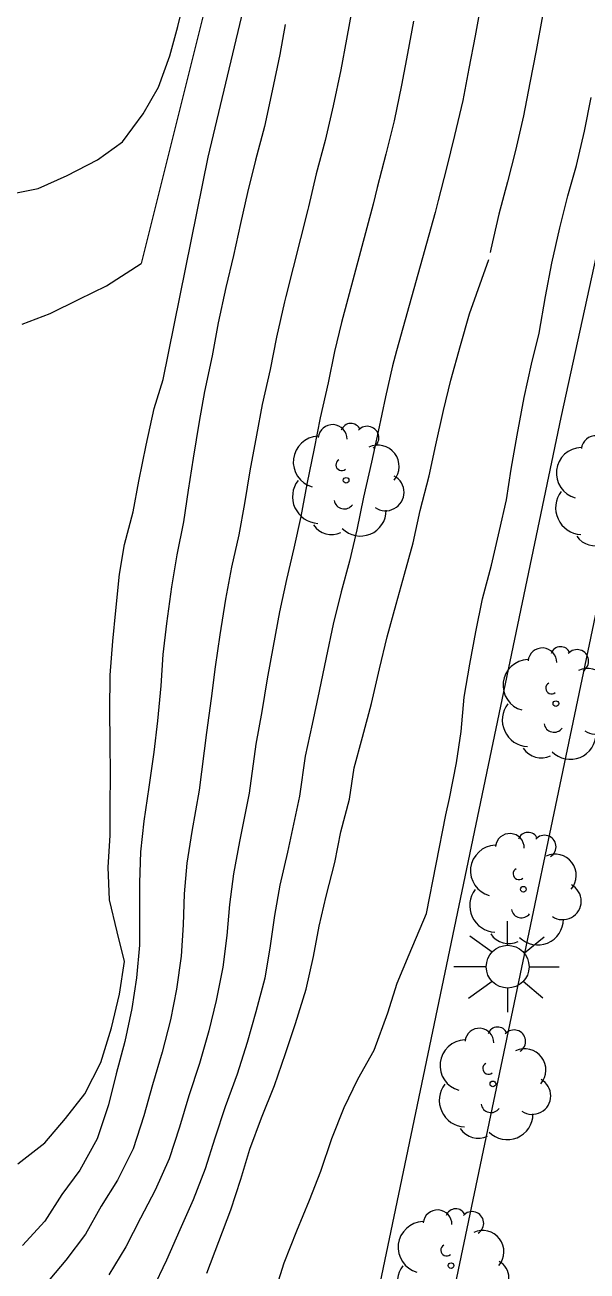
# Model space of a CAD drawing. Header units: metres. Extents: x 523239 to 523998, y 4669208 to 4669802.
# Drawn here: x 523818.16 to 523836.81, y 4669648.35 to 4669689.7 of the extents above; entities that cross this region are included whole.
import ezdxf

# ---------------------------------------------------------------- set-up
doc = ezdxf.new("R2010")
doc.units = ezdxf.units.M
doc.header["$MEASUREMENT"] = 0
for name, color, linetype in [('032011 Curva cada 1 m', 40, 'Continuous'), ('032015 Curva cada 5 m', 34, 'Continuous'), ('072004 Bordillo Acera', 1, 'Continuous'), ('082001 Valla Alambrada', 7, 'ALAMBRADA'), ('082002 Muro Tapia', 6, 'Continuous'), ('101001 Arbol', 3, 'Continuous'), ('141002 Farola pie', 7, 'Continuous')]:
    doc.layers.add(name, color=color, linetype=linetype)
doc.linetypes.add('ALAMBRADA', pattern='A,3,[131,GEOGRAMA.SHX,S=0.5,R=0,X=0,Y=0],3', length=6)

# ---------------------------------------------------------------- blocks, each defined once
blk = doc.blocks.new('FAROLA')
at = {"color": 0}
for p, q in [((0, 0.71), (0, 1.51)), ((-1.26, 1.02), (-0.51, 0.49)), ((1.21, 0.98), (0.553, 0.446)), ((-0.71, 0), (-1.79, 0)), ((0.71, 0), (1.71, 0)), ((-1.3, -1.04), (-0.51, -0.48)), ((0, -0.71), (0, -1.51)), ((1.17, -1.04), (0.511, -0.493))]:
    blk.add_line(p, q, dxfattribs=at)
blk.add_circle((0, 0), 0.71, dxfattribs=at)
blk = doc.blocks.new('ARBOL')
at = {"color": 0}
blk.add_circle((0, 0), 0.0939, dxfattribs=at)
for centre, radius, start, end in [((-0.448, 1.368), 0.48, 359.2878, 173.6078), ((0.156, 1.551), 0.336, 23.1565, 160.4665), ((0.701, 1.409), 0.384, 301.578, 139.328), ((-0.902, 0.61), 0.852, 92.28, 254.58), ((1.05, 0.46), 0.708, 319.8556, 114.7656), ((-0.146, 0.514), 0.192, 119.14, 310.56), ((1.31, -0.398), 0.612, 235.5275, 62.0275), ((-0.89, -0.542), 0.888, 142.64, 266.54), ((-0.062, -0.614), 0.336, 189.64, 323.88), ((0.478, -0.998), 0.852, 224.67, 0.24), ((-0.482, -1.082), 0.72, 213.78, 295.32)]:
    blk.add_arc(centre, radius, start, end, dxfattribs=at)

msp = doc.modelspace()

# ---------------------------------------------------------------- linework, layer by layer
at = {"layer": '032011 Curva cada 1 m'}
for points, elevation in [([(523817.93, 4669651.91), (523818.82, 4669652.61), (523819.51, 4669653.41), (523820.15, 4669654.23), (523820.68, 4669655.27), (523821.04, 4669656.42), (523821.3, 4669657.54), (523821.47, 4669658.62), (523821.22, 4669659.61), (523820.97, 4669660.67), (523820.93, 4669661.75), (523820.99, 4669662.8), (523820.99, 4669663.81), (523821, 4669664.81), (523820.99, 4669665.91), (523820.98, 4669666.94), (523820.99, 4669668.12), (523821.08, 4669669.25), (523821.18, 4669670.27), (523821.3, 4669671.47), (523821.47, 4669672.46), (523821.75, 4669673.54), (523821.94, 4669674.56), (523822.19, 4669675.76), (523822.45, 4669676.97), (523822.75, 4669677.94), (523824.24, 4669685.31), (523827.16, 4669697.56)], 149), ([(523817.61, 4669684.07), (523818.6, 4669684.27), (523819.57, 4669684.7), (523820.57, 4669685.22), (523821.4, 4669685.82), (523822.09, 4669686.75), (523822.6, 4669687.63), (523822.97, 4669688.68), (523823.24, 4669689.65), (523823.48, 4669690.67)], 147), ([(523833.31, 4669690.5), (523833.1, 4669689.34), (523832.89, 4669688.26), (523832.69, 4669687.19), (523832.42, 4669686.03), (523832.15, 4669684.95), (523831.87, 4669683.87), (523831.78, 4669683.48), (523830.49, 4669678.89), (523830.36, 4669678.39), (523830.13, 4669677.36), (523829.88, 4669676.21), (523829.66, 4669675.19), (523829.4, 4669674.03), (523829.18, 4669672.95), (523828.93, 4669671.91), (523828.66, 4669670.89), (523828.39, 4669669.82), (523828.16, 4669668.71), (523827.93, 4669667.59), (523827.69, 4669666.5), (523827.46, 4669665.44), (523827.27, 4669664.11), (523826.87, 4669662.25), (523826.62, 4669661.16), (523826.44, 4669660.15), (523826.3, 4669659.14), (523826.12, 4669658.07), (523825.82, 4669656.95), (523825.54, 4669655.94), (523825.2, 4669654.88), (523824.81, 4669653.8), (523824.46, 4669652.76), (523824.14, 4669651.74), (523823.75, 4669650.71), (523823.3, 4669649.72), (523822.86, 4669648.71), (523822.39, 4669647.72)], 153), ([(523829.03, 4669690.31), (523828.83, 4669689.23), (523828.64, 4669688.21), (523828.39, 4669687.02), (523828.12, 4669685.87), (523827.83, 4669684.76), (523827.57, 4669683.67), (523827.55, 4669683.58), (523826.82, 4669680.69), (523826.78, 4669680.51), (523826.51, 4669679.34), (523826.3, 4669678.27), (523826.04, 4669677.1), (523825.85, 4669676.09), (523825.63, 4669674.9), (523825.45, 4669673.82), (523825.26, 4669672.78), (523825.02, 4669671.71), (523824.82, 4669670.65), (523824.63, 4669669.46), (523824.47, 4669668.4), (523824.34, 4669667.35), (523824.19, 4669666.22), (523823.94, 4669664.31), (523823.7, 4669662.94), (523823.54, 4669661.89), (523823.45, 4669660.87), (523823.41, 4669659.84), (523823.35, 4669658.8), (523823.19, 4669657.7), (523822.99, 4669656.69), (523822.72, 4669655.61), (523822.4, 4669654.53), (523822.11, 4669653.5), (523821.75, 4669652.41), (523821.24, 4669651.37), (523820.69, 4669650.5), (523820.17, 4669649.58), (523819.52, 4669648.71), (523818.81, 4669647.87)], 151), ([(523831.06, 4669689.82), (523830.86, 4669688.75), (523830.66, 4669687.7), (523830.41, 4669686.52), (523830.14, 4669685.41), (523829.85, 4669684.31), (523829.72, 4669683.75), (523828.67, 4669679.83), (523828.44, 4669678.86), (523828.22, 4669677.82), (523827.96, 4669676.66), (523827.76, 4669675.64), (523827.52, 4669674.46), (523827.32, 4669673.39), (523827.09, 4669672.34), (523826.84, 4669671.3), (523826.61, 4669670.23), (523826.4, 4669669.09), (523826.2, 4669668), (523826.02, 4669666.92), (523825.83, 4669665.83), (523825.6, 4669664.21), (523825.28, 4669662.6), (523825.08, 4669661.53), (523824.95, 4669660.51), (523824.86, 4669659.49), (523824.73, 4669658.43), (523824.51, 4669657.33), (523824.26, 4669656.32), (523823.96, 4669655.24), (523823.6, 4669654.17), (523823.29, 4669653.13), (523822.95, 4669652.07), (523822.49, 4669651.04), (523822, 4669650.11), (523821.51, 4669649.15), (523820.95, 4669648.22)], 152), ([(523835.34, 4669690), (523835.13, 4669688.85), (523834.92, 4669687.78), (523834.71, 4669686.68), (523834.44, 4669685.53), (523834.17, 4669684.49), (523833.89, 4669683.42), (523833.62, 4669682.26), (523833.6, 4669682.15)], 154), ([(523818.07, 4669679.77), (523819, 4669680.13), (523819.96, 4669680.6), (523820.87, 4669681.04), (523822.02, 4669681.78)], 148), ([(523824.2, 4669648.28), (523824.6, 4669649.33), (523825, 4669650.38), (523825.33, 4669651.4), (523825.63, 4669652.39), (523826.01, 4669653.44), (523826.44, 4669654.51), (523826.81, 4669655.57), (523827.14, 4669656.57), (523827.5, 4669657.7), (523827.74, 4669658.79), (523827.93, 4669659.79), (523828.16, 4669660.79), (523828.45, 4669661.91), (523828.65, 4669662.93), (523828.93, 4669664.01), (523829.09, 4669665.05), (523829.36, 4669666.07), (523829.66, 4669667.18), (523829.93, 4669668.33), (523830.18, 4669669.4), (523830.48, 4669670.48), (523830.76, 4669671.47), (523831.05, 4669672.51), (523831.28, 4669673.59), (523831.57, 4669674.74), (523831.8, 4669675.77), (523832.05, 4669676.91), (523832.29, 4669677.91), (523832.61, 4669679.06), (523832.91, 4669680.11), (523833.55, 4669681.92)], 154)]:
    msp.add_lwpolyline(points, dxfattribs=dict(at, elevation=elevation))
at = {"layer": '032015 Curva cada 5 m'}
for points, elevation in [([(523826.8, 4669689.72), (523826.62, 4669688.72), (523826.37, 4669687.51), (523826.11, 4669686.33), (523825.81, 4669685.21), (523825.55, 4669684.14), (523825.32, 4669683.11), (523825.08, 4669682.05), (523824.83, 4669680.99), (523824.58, 4669679.81), (523824.38, 4669678.72), (523824.12, 4669677.54), (523823.94, 4669676.54), (523823.75, 4669675.33), (523823.58, 4669674.26), (523823.42, 4669673.21), (523823.2, 4669672.12), (523823.03, 4669671.06), (523822.86, 4669669.84), (523822.74, 4669668.81), (523822.67, 4669667.77), (523822.56, 4669666.61), (523822.44, 4669665.57), (523822.27, 4669664.41), (523822.11, 4669663.28), (523822, 4669662.26), (523821.96, 4669661.23), (523821.97, 4669660.19), (523821.96, 4669659.16), (523821.87, 4669658.08), (523821.71, 4669657.06), (523821.48, 4669655.97), (523821.19, 4669654.89), (523820.94, 4669653.87), (523820.56, 4669652.74), (523819.98, 4669651.7), (523819.39, 4669650.89), (523818.82, 4669650.01), (523818.08, 4669649.2)], 150), ([(523826.46, 4669647.64), (523826.77, 4669648.62), (523827.19, 4669649.68), (523827.6, 4669650.7), (523827.98, 4669651.66), (523828.35, 4669652.75), (523828.75, 4669653.78), (523829.21, 4669654.72), (523829.75, 4669655.68), (523830.2, 4669656.92), (523830.51, 4669657.9), (523830.91, 4669658.85), (523831.49, 4669660.21), (523832.13, 4669663.49), (523832.25, 4669664.03), (523832.48, 4669665.21), (523832.64, 4669666.26), (523832.74, 4669667.39), (523832.93, 4669668.49), (523833.12, 4669669.56), (523833.34, 4669670.66), (523833.64, 4669671.77), (523833.91, 4669672.92), (523834.14, 4669673.94), (523834.3, 4669674.96), (523834.5, 4669676.09), (523834.73, 4669677.34), (523834.97, 4669678.44), (523835.22, 4669679.47), (523835.43, 4669680.69), (523835.64, 4669681.79), (523835.91, 4669682.97), (523836.18, 4669684.03), (523836.46, 4669685.04), (523836.73, 4669686.17), (523836.95, 4669687.29)], 155)]:
    msp.add_lwpolyline(points, dxfattribs=dict(at, elevation=elevation))
at = {"layer": '072004 Bordillo Acera', "flags": 128}
msp.add_lwpolyline([(523861.175, 4669785), (523857.83, 4669768.92), (523852.83, 4669745.12), (523848.86, 4669726.33), (523843.09, 4669697.88), (523838.35, 4669676.16), (523832.24, 4669646.96), (523826.53, 4669619.54), (523822.61, 4669600.74), (523817.18, 4669574.99), (523811.15, 4669546.71), (523805.64, 4669519.81), (523808.82, 4669514.43), (523805.6, 4669504.54), (523802.67, 4669497.09), (523799.49, 4669489.49), (523794.86, 4669480.28), (523787.69, 4669467.8), (523781.24, 4669466.56), (523775.34, 4669458.01), (523768.58, 4669449.93), (523760.58, 4669441.4), (523751.77, 4669433.36), (523750.41, 4669432.28)], dxfattribs=at)
at = {"layer": '082001 Valla Alambrada', "flags": 128}
msp.add_lwpolyline([(523633.14, 4669405.89), (523635.97, 4669392.67), (523639.23, 4669379.36), (523641.32, 4669372.55), (523641.63, 4669371.69), (523641.99, 4669370.82), (523642.37, 4669370), (523642.81, 4669369.18), (523643.28, 4669368.38), (523643.78, 4669367.6), (523644.32, 4669366.85), (523644.89, 4669366.13), (523645.51, 4669365.44), (523646.15, 4669364.76), (523646.82, 4669364.12), (523647.58, 4669363.44), (523648.35, 4669362.81), (523649.14, 4669362.23), (523649.97, 4669361.68), (523650.83, 4669361.17), (523651.71, 4669360.69), (523652.61, 4669360.28), (523653.53, 4669359.9), (523654.47, 4669359.56), (523655.41, 4669359.27), (523656.39, 4669359.03), (523657.12, 4669358.87), (523657.86, 4669358.76), (523658.61, 4669358.66), (523659.39, 4669358.6), (523659.74, 4669358.58), (523661.72, 4669358.55), (523666.3, 4669359.6), (523671.74, 4669361.5), (523674.62, 4669362.78), (523675.43, 4669363.32), (523677.05, 4669365.3), (523680.08, 4669370.62), (523674.98, 4669373.6), (523679.1, 4669380.54), (523684.34, 4669377.09), (523686.05, 4669379.38), (523689.63, 4669384.34), (523692.72, 4669388.04), (523695.88, 4669390.98), (523702.52, 4669397.55), (523711.25, 4669404.38), (523712.74, 4669410.87), (523725.06, 4669417.93), (523734.93, 4669423.65), (523742.26, 4669428.93), (523750.19, 4669435.22), (523758.86, 4669443.14), (523766.75, 4669451.55), (523773.39, 4669459.49), (523779.8, 4669468.77), (523786.13, 4669469.99), (523792.71, 4669481.44), (523797.27, 4669490.51), (523800.41, 4669498.01), (523803.3, 4669505.37), (523806.16, 4669514.14), (523803.06, 4669519.38), (523808.76, 4669547.21), (523814.79, 4669575.5), (523820.22, 4669601.24), (523824.14, 4669620.04), (523829.85, 4669647.46), (523835.96, 4669676.67), (523840.7, 4669698.38), (523846.47, 4669726.83), (523850.44, 4669745.62), (523855.44, 4669769.42), (523858.68, 4669785)], dxfattribs=at)
at = {"layer": '082002 Muro Tapia', "flags": 128}
msp.add_lwpolyline([(523845.024, 4669785), (523835.76, 4669742.15), (523824.81, 4669692.95), (523822.02, 4669681.78)], dxfattribs=at)

# ---------------------------------------------------------------- block references
at = {"layer": '101001 Arbol'}
for p in [(523828.82, 4669674.59), (523837.55, 4669674.22), (523835.78, 4669667.18), (523834.7, 4669661.02), (523833.69, 4669654.56), (523832.3, 4669648.53)]:
    msp.add_blockref('ARBOL', p, dxfattribs=at)
at = {"layer": '141002 Farola pie'}
msp.add_blockref('FAROLA', (523834.18, 4669658.45), dxfattribs=at)

doc.saveas('drawing.dxf')
